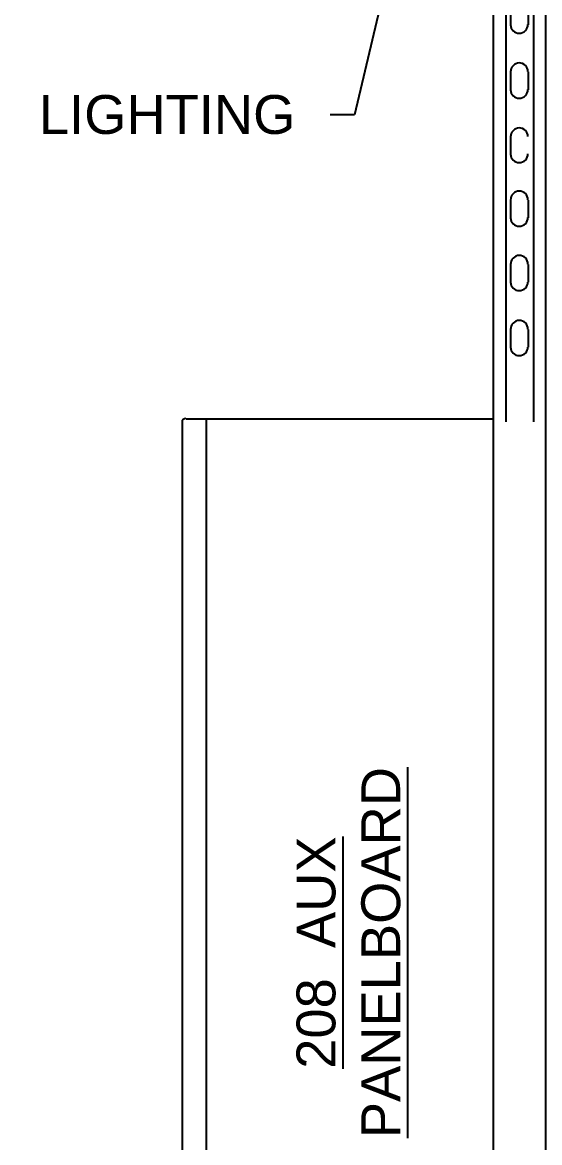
# Model space of a CAD drawing. Header units: feet. Extents: x -159 to 1687, y 0 to 1556.
# Drawn here: x 1295.73 to 1311.69, y 1051.08 to 1085.66 of the extents above; entities that cross this region are included whole.
import ezdxf
from ezdxf import colors
from ezdxf.entities.mleader import LeaderData, LeaderLine
from ezdxf.math import Vec2, Vec3

# ---------------------------------------------------------------- set-up
doc = ezdxf.new("R2010")
doc.units = ezdxf.units.FT
doc.header["$MEASUREMENT"] = 0
doc.layers.add('G-ANNO-TEXT', color=1, linetype='Continuous')
doc.layers.add('PDF8_LP_OBJ-Misc', color=7, linetype='Continuous')
doc.styles.add('NEI-A', font='arial.ttf')

msp = doc.modelspace()

# ---------------------------------------------------------------- linework, layer by layer
at = {"layer": 'PDF8_LP_OBJ-Misc', "lineweight": 25}
msp.add_line((1301.40794, 1041.44273), (1301.40794, 1073.4199), dxfattribs=at)
for points in [[(1311.8829, 1032.32336), (1311.8829, 1093.13532), (1310.26288, 1093.13532), (1310.26288, 1032.32336)], [(1310.64947, 1093.13532), (1310.64947, 1073.33046)], [(1311.51472, 1073.33046), (1311.51472, 1093.13532)], [(1311.34903, 1085.58746), (1311.34903, 1086.13974)], [(1311.34903, 1083.58083), (1311.34903, 1084.13312)], [(1311.34903, 1079.62711), (1311.34903, 1080.17939)], [(1311.34903, 1077.63889), (1311.34903, 1078.19118)], [(1311.34903, 1075.63227), (1311.34903, 1076.18455)], [(1300.78202, 1073.4199), (1310.26288, 1073.4199)], [(1300.67156, 1041.55319), (1300.67156, 1073.30945)]]:
    msp.add_lwpolyline(points, dxfattribs=at)
for points in [[(1311.33062, 1086.14895, 0.41421362), (1311.06368, 1086.41588, 0.41421362), (1310.79675, 1086.13974), (1310.79675, 1085.58746, 0.41421362), (1311.06368, 1085.32973, 0.41421362), (1311.33062, 1085.59666)], [(1311.33062, 1084.14232, 0.41421362), (1311.06368, 1084.40926, 0.41421362), (1310.79675, 1084.13312), (1310.79675, 1083.58083, 0.41421362), (1311.06368, 1083.3231, 0.41421362), (1311.33062, 1083.59004)], [(1311.33062, 1082.13569, 0.41421362), (1311.06368, 1082.40263, 0.41421362), (1310.79675, 1082.12649), (1310.79675, 1081.59261, 0.41421362), (1311.06368, 1081.33488, 0.41421362), (1311.33062, 1081.60182)], [(1311.33062, 1080.1886, 0.41421362), (1311.06368, 1080.45553, 0.41421362), (1310.79675, 1080.17939), (1310.79675, 1079.62711, 0.41421362), (1311.06368, 1079.36938, 0.41421362), (1311.33062, 1079.63632)], [(1311.33062, 1078.20038, 0.41421362), (1311.06368, 1078.46732, 0.41421362), (1310.79675, 1078.19118), (1310.79675, 1077.63889, 0.41421362), (1311.06368, 1077.38116, 0.41421362), (1311.33062, 1077.6481)], [(1311.33062, 1076.19375, 0.41421362), (1311.06368, 1076.46069, 0.41421362), (1310.79675, 1076.18455), (1310.79675, 1075.63227, 0.41421362), (1311.06368, 1075.37453, 0.41421362), (1311.33062, 1075.64147)]]:
    msp.add_lwpolyline(points, format="xyb", dxfattribs=at)
msp.add_arc((1300.77282, 1073.31865), 0.11966, 90.00001, 179.99999, dxfattribs=at)

# ---------------------------------------------------------------- texts
at = {"layer": 'G-ANNO-TEXT', "linetype": 'Continuous', "insert": (1305.79702, 1056.94575), "char_height": 1.2, "attachment_point": 5, "rotation": 90, "style": 'NEI-A', "bg_fill": 3, "box_fill_scale": 1.5, "bg_fill_color": 256, "bg_fill_transparency": 0}
msp.add_mtext_dynamic_manual_height_columns('{\\L208  AUX PANELBOARD}', width=7.3675604, gutter_width=0.1026, heights=[0], dxfattribs=at)

# ---------------------------------------------------------------- leaders
at = {"layer": 'G-ANNO-TEXT'}
ml = msp.add_multileader_mtext('Standard', dxfattribs=at)
ml.set_content('LIGHTING', color=256, style='NEI-A')
ml.set_leader_properties()
ml.build(insert=Vec2(0, 0))
ml.multileader.update_dxf_attribs({"dogleg_length": 0.0625, "arrow_head_size": 1.5})
ctx = ml.context
ctx.base_point, ctx.char_height, ctx.arrow_head_size, ctx.landing_gap_size, ctx.plane_origin = Vec3(1295.3809, 1082.80852), 1.2, 1.5, 1.08, Vec3(1283.29871, 1071.26103)
ctx.text_align_type = 2
notes = []
notes.append((ctx, [(1, (1, 1, 0), (1305.98039, 1082.80852), (-1, 0), 0.75, [(0, [(1308.27003, 1092.60798)], 0, [])])]))
ctx.mtext.insert, ctx.mtext.width, ctx.mtext.alignment, ctx.mtext.flow_direction = Vec3(1304.15039, 1083.41875), 7.8242783, 3, 5
ctx.mtext.has_bg_fill, ctx.mtext.bg_color, ctx.mtext.bg_scale_factor, ctx.mtext.bg_transparency, ctx.mtext.use_window_bg_color = 1, -1027028792, 1.5, 0, 1
for ctx, leaders in notes:
    for number, flags, end, landing, length, lines in leaders:
        leader = LeaderData()
        leader.index, (leader.has_last_leader_line, leader.has_dogleg_vector, leader.attachment_direction) = number, flags
        leader.last_leader_point, leader.dogleg_vector, leader.dogleg_length = Vec3(end), Vec3(landing), length
        for number, points, colour, breaks in lines:
            line = LeaderLine()
            line.index, line.vertices, line.color, line.breaks = number, Vec3.list(points), colors.encode_raw_color(colour), breaks
            leader.lines.append(line)
        ctx.leaders.append(leader)

doc.saveas('drawing.dxf')
